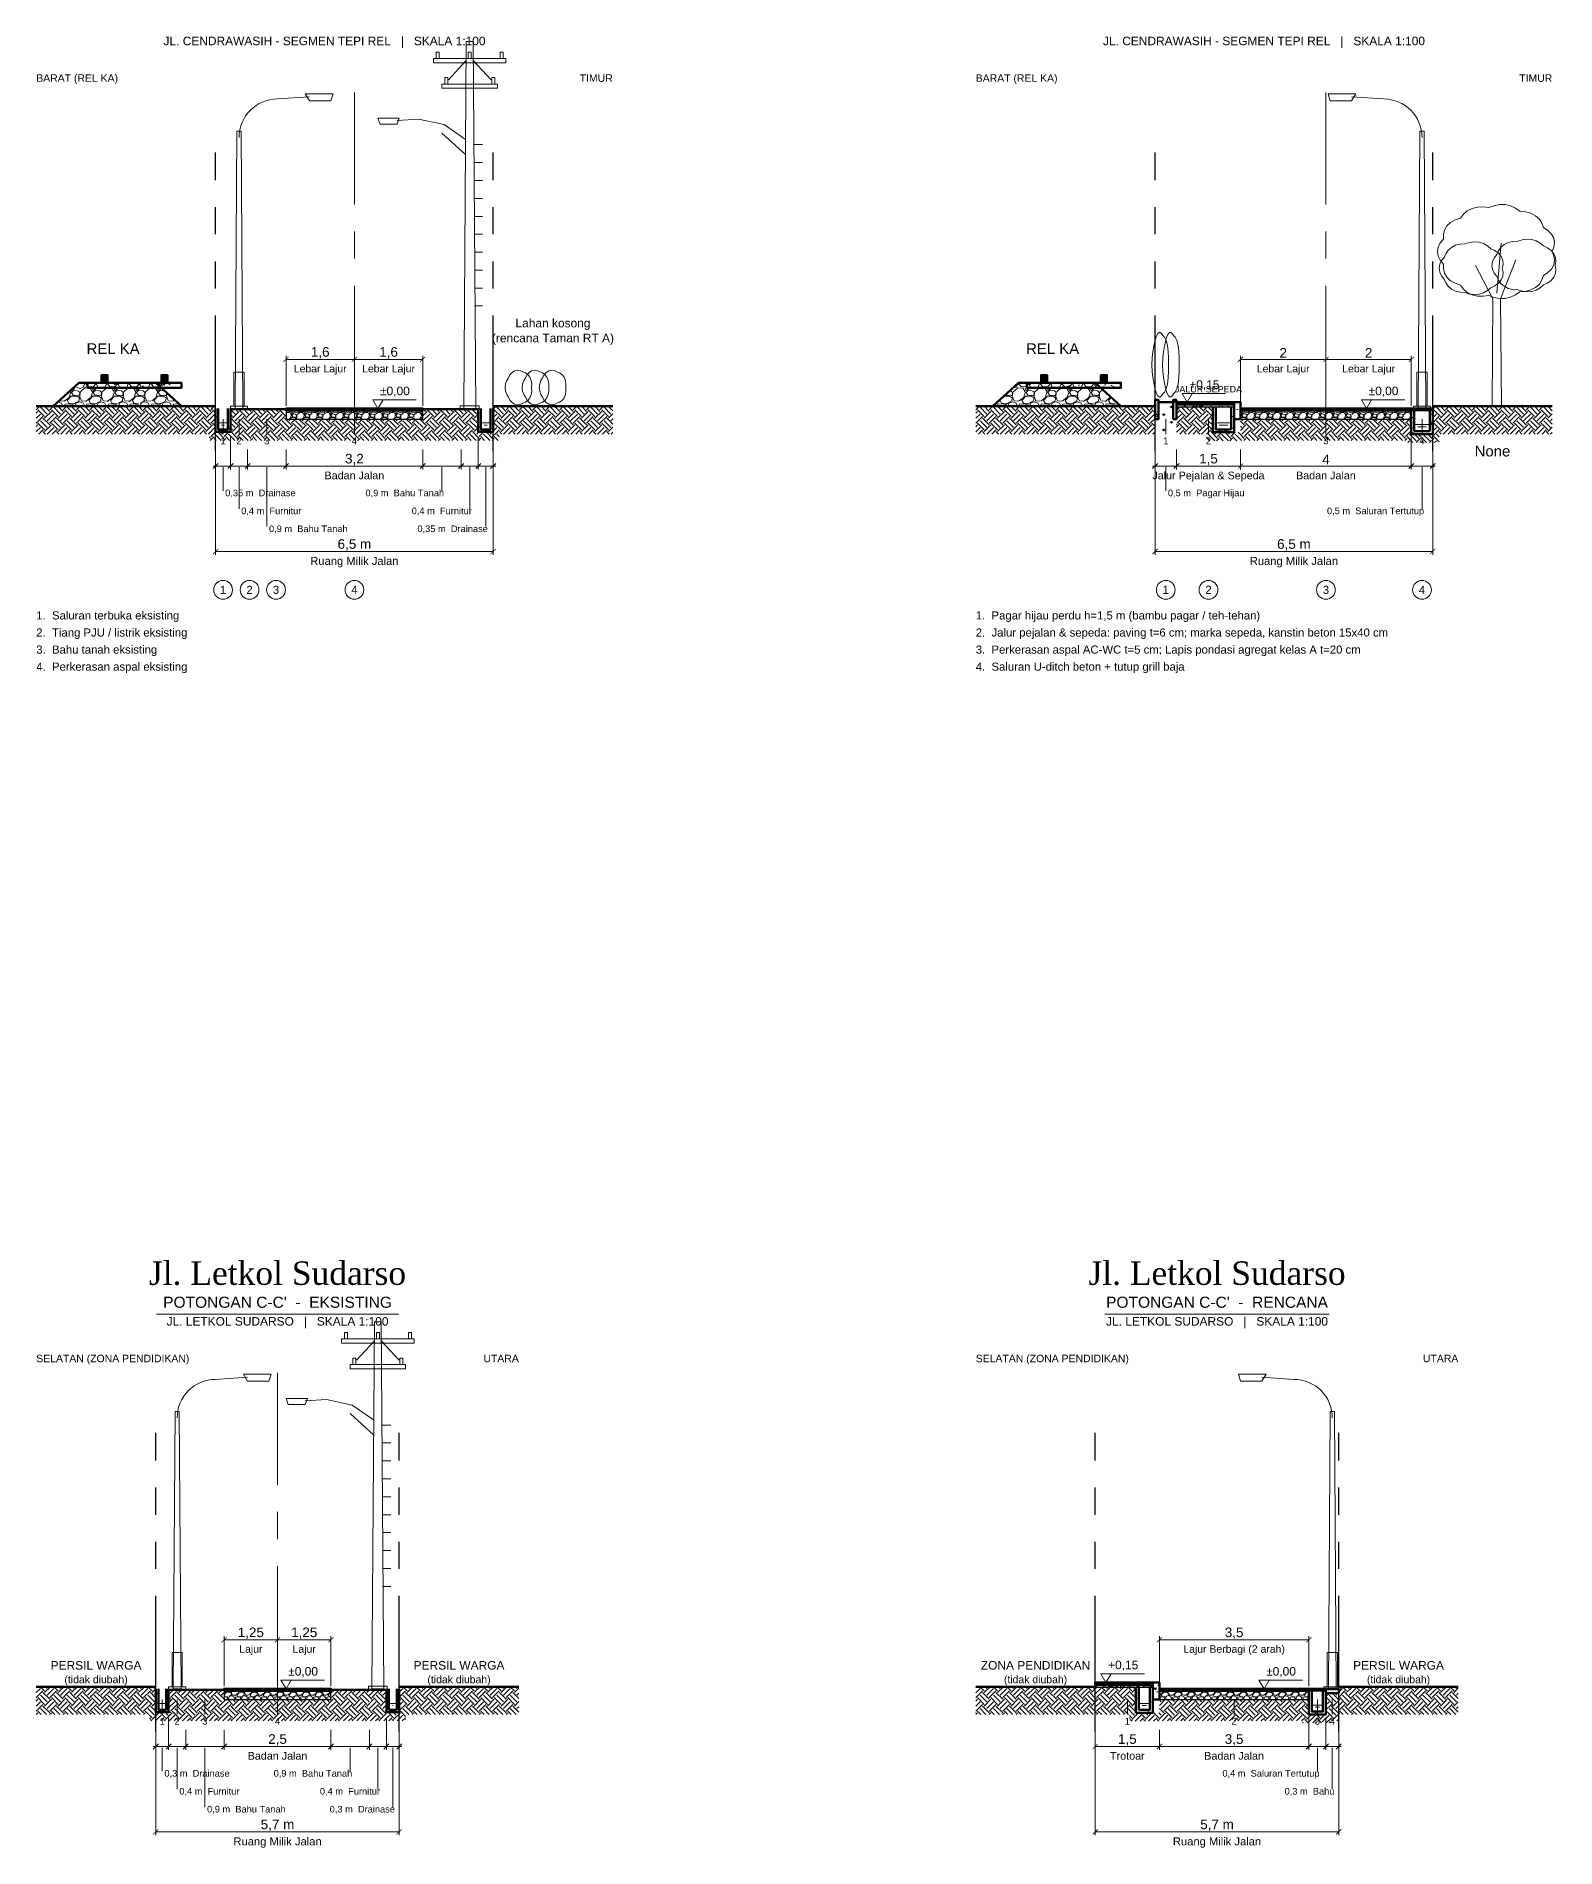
# Model space of a CAD drawing. Header units: metres. Extents: x 0 to 124, y -129 to 10.
# Drawn here: x 0 to 35.58, y -93.72 to -51.28 of the extents above; entities that cross this region are included whole.
import ezdxf
from ezdxf.enums import TextEntityAlignment as Align

# ---------------------------------------------------------------- set-up
doc = ezdxf.new("R2010")
doc.units = ezdxf.units.M
doc.linetypes.add('CENTER', pattern=[5.08, 3.175, -0.635, 0.635, -0.635])
doc.linetypes.add('PHANTOM', pattern=[6.35, 3.175, -0.635, 0.635, -0.635, 0.635, -0.635])
for name, color, linetype, lineweight in [('D32_PNP_AIR', 5, 'Continuous', 13), ('D32_PNP_ARSIR', 8, 'Continuous', 9), ('D32_PNP_ARSIR_TANAH', 33, 'Continuous', 9), ('D32_PNP_AS', 1, 'CENTER', 13), ('D32_PNP_BATAS_RMJ', 1, 'PHANTOM', 25), ('D32_PNP_DIMENSI', 7, 'Continuous', 13), ('D32_PNP_KONSTRUKSI', 7, 'Continuous', 25), ('D32_PNP_POTONGAN', 7, 'Continuous', 50), ('D32_PNP_TAMPAK', 8, 'Continuous', 18), ('D32_PNP_TEKS', 7, 'Continuous', 18), ('D32_PNP_VEGETASI', 94, 'Continuous', 18)]:
    doc.layers.add(name, color=color, linetype=linetype, lineweight=lineweight)
doc.styles.add('D32_ARIAL', font='arial.ttf')
doc.styles.add('D32_TIMES', font='times.ttf')
doc.dimstyles.new('D32_1-100', dxfattribs={"dimtxt": 0.225, "dimasz": 0.12, "dimexe": 0.08, "dimexo": 0.06, "dimgap": 0.04, "dimtad": 1, "dimtxsty": 'D32_ARIAL', "dimblk": 'ARCHTICK', "dimblk1": 'ARCHTICK', "dimblk2": 'ARCHTICK', "dimcen": 2.5, "dimclrd": 7, "dimclre": 7, "dimclrt": 7, "dimazin": 3, "dimtfac": 1, "dimtmove": 2, "dimatfit": 3, "dimlwd": 13, "dimlwe": 13})

# ---------------------------------------------------------------- blocks, each defined once
blk = doc.blocks.new('_ARCHTICK')
at = {"color": 0, "linetype": 'BYBLOCK', "const_width": 0.15}
blk.add_lwpolyline([(-0.5, -0.5), (0.5, 0.5)], dxfattribs=at)

msp = doc.modelspace()

# ---------------------------------------------------------------- hatches: boundary and pattern name
at = {"layer": 'D32_PNP_ARSIR'}
h = msp.add_hatch(dxfattribs=at)
h.set_pattern_fill('GRAVEL', scale=0.02)
h.paths.add_polyline_path([(0.4, -59.95), (3.4, -59.95), (2.8, -59.4), (1, -59.4)])
h = msp.add_hatch(dxfattribs=at)
h.set_pattern_fill('AR-CONC', scale=0.003)
h.paths.add_polyline_path([(1.2, -59.52), (3.4, -59.52), (3.4, -59.4), (1.2, -59.4)])
h = msp.add_hatch(color=8, dxfattribs=at)
h.dxf.hatch_style = 1
h.paths.add_polyline_path([(1.53, -59.4), (1.67, -59.4), (1.67, -59.22), (1.53, -59.22)])
h = msp.add_hatch(color=8, dxfattribs=at)
h.dxf.hatch_style = 1
h.paths.add_polyline_path([(2.93, -59.4), (3.07, -59.4), (3.07, -59.22), (2.93, -59.22)])
h = msp.add_hatch(dxfattribs=at)
h.set_pattern_fill('GRAVEL', scale=0.02)
h.paths.add_polyline_path([(22.4, -59.95), (25.4, -59.95), (24.8, -59.4), (23, -59.4)])
h = msp.add_hatch(dxfattribs=at)
h.set_pattern_fill('AR-CONC', scale=0.003)
h.paths.add_polyline_path([(23.2, -59.52), (25.4, -59.52), (25.4, -59.4), (23.2, -59.4)])
h = msp.add_hatch(color=8, dxfattribs=at)
h.dxf.hatch_style = 1
h.paths.add_polyline_path([(23.53, -59.4), (23.67, -59.4), (23.67, -59.22), (23.53, -59.22)])
h = msp.add_hatch(color=8, dxfattribs=at)
h.dxf.hatch_style = 1
h.paths.add_polyline_path([(24.93, -59.4), (25.07, -59.4), (25.07, -59.22), (24.93, -59.22)])
h = msp.add_hatch(dxfattribs=at)
h.set_pattern_fill('AR-CONC', scale=0.003)
h.paths.add_polyline_path([(26.2, -60.25), (26.28, -60.25), (26.28, -59.8), (26.2, -59.8)])
h = msp.add_hatch(dxfattribs=at)
h.set_pattern_fill('AR-CONC', scale=0.003)
h.paths.add_polyline_path([(26.62, -60.25), (26.7, -60.25), (26.7, -59.8), (26.62, -59.8)])
h = msp.add_hatch(dxfattribs=at)
h.set_pattern_fill('AR-CONC', scale=0.003)
h.paths.add_polyline_path([(4.2, -60.55), (4.26, -60.55), (4.26, -60), (4.2, -60)])
h = msp.add_hatch(dxfattribs=at)
h.set_pattern_fill('AR-CONC', scale=0.003)
h.paths.add_polyline_path([(4.49, -60.55), (4.55, -60.55), (4.55, -60), (4.49, -60)])
h = msp.add_hatch(dxfattribs=at)
h.set_pattern_fill('AR-SAND', scale=0.002)
h.paths.add_polyline_path([(5.85, -60.05), (9.05, -60.05), (9.05, -60), (5.85, -60)])
h = msp.add_hatch(dxfattribs=at)
h.set_pattern_fill('GRAVEL', scale=0.012)
h.paths.add_polyline_path([(5.85, -60.25), (9.05, -60.25), (9.05, -60.05), (5.85, -60.05)])
h = msp.add_hatch(dxfattribs=at)
h.set_pattern_fill('AR-CONC', scale=0.003)
h.paths.add_polyline_path([(10.35, -60.55), (10.41, -60.55), (10.41, -60), (10.35, -60)])
h = msp.add_hatch(dxfattribs=at)
h.set_pattern_fill('AR-CONC', scale=0.003)
h.paths.add_polyline_path([(10.64, -60.55), (10.7, -60.55), (10.7, -60), (10.64, -60)])
h = msp.add_hatch(dxfattribs=at)
h.set_pattern_fill('AR-B816', scale=0.006)
h.paths.add_polyline_path([(26.7, -59.91), (28.05, -59.91), (28.05, -59.85), (26.7, -59.85)])
h = msp.add_hatch(dxfattribs=at)
h.set_pattern_fill('AR-SAND', scale=0.002)
h.paths.add_polyline_path([(26.7, -59.96), (28.05, -59.96), (28.05, -59.91), (26.7, -59.91)])
h = msp.add_hatch(dxfattribs=at)
h.set_pattern_fill('AR-CONC', scale=0.003)
h.paths.add_polyline_path([(27.55, -60.56), (27.62, -60.56), (27.62, -59.96), (27.55, -59.96)])
h = msp.add_hatch(dxfattribs=at)
h.set_pattern_fill('AR-CONC', scale=0.003)
h.paths.add_polyline_path([(27.98, -60.56), (28.05, -60.56), (28.05, -59.96), (27.98, -59.96)])
h = msp.add_hatch(dxfattribs=at)
h.set_pattern_fill('AR-CONC', scale=0.003)
h.paths.add_polyline_path([(28.05, -60.25), (28.2, -60.25), (28.2, -59.85), (28.05, -59.85)])
h = msp.add_hatch(dxfattribs=at)
h.set_pattern_fill('AR-SAND', scale=0.002)
h.paths.add_polyline_path([(28.2, -60.05), (32.2, -60.05), (32.2, -60), (28.2, -60)])
h = msp.add_hatch(dxfattribs=at)
h.set_pattern_fill('GRAVEL', scale=0.012)
h.paths.add_polyline_path([(28.2, -60.25), (32.2, -60.25), (32.2, -60.05), (28.2, -60.05)])
h = msp.add_hatch(dxfattribs=at)
h.set_pattern_fill('AR-CONC', scale=0.003)
h.paths.add_polyline_path([(32.2, -60.6), (32.27, -60.6), (32.27, -60), (32.2, -60)])
h = msp.add_hatch(dxfattribs=at)
h.set_pattern_fill('STEEL', scale=0.01)
h.paths.add_polyline_path([(32.2, -60.04), (32.7, -60.04), (32.7, -60), (32.2, -60)])
h = msp.add_hatch(dxfattribs=at)
h.set_pattern_fill('AR-CONC', scale=0.003)
h.paths.add_polyline_path([(32.63, -60.6), (32.7, -60.6), (32.7, -60), (32.63, -60)])
h = msp.add_hatch(dxfattribs=at)
h.set_pattern_fill('AR-CONC', scale=0.003)
h.paths.add_polyline_path([(4.26, -60.55), (4.49, -60.55), (4.49, -60.49), (4.26, -60.49)])
h = msp.add_hatch(dxfattribs=at)
h.set_pattern_fill('AR-CONC', scale=0.003)
h.paths.add_polyline_path([(10.41, -60.55), (10.64, -60.55), (10.64, -60.49), (10.41, -60.49)])
h = msp.add_hatch(dxfattribs=at)
h.set_pattern_fill('AR-CONC', scale=0.003)
h.paths.add_polyline_path([(27.62, -60.56), (27.98, -60.56), (27.98, -60.49), (27.62, -60.49)])
h = msp.add_hatch(dxfattribs=at)
h.set_pattern_fill('AR-CONC', scale=0.003)
h.paths.add_polyline_path([(32.27, -60.6), (32.63, -60.6), (32.63, -60.53), (32.27, -60.53)])
h = msp.add_hatch(dxfattribs=at)
h.set_pattern_fill('AR-HBONE', scale=0.006)
h.paths.add_polyline_path([(24.8, -89.91), (26.15, -89.91), (26.15, -89.85), (24.8, -89.85)])
h = msp.add_hatch(dxfattribs=at)
h.set_pattern_fill('AR-SAND', scale=0.002)
h.paths.add_polyline_path([(24.8, -89.96), (26.15, -89.96), (26.15, -89.91), (24.8, -89.91)])
h = msp.add_hatch(dxfattribs=at)
h.set_pattern_fill('AR-CONC', scale=0.003)
h.paths.add_polyline_path([(25.75, -90.56), (25.82, -90.56), (25.82, -89.96), (25.75, -89.96)])
h = msp.add_hatch(dxfattribs=at)
h.set_pattern_fill('AR-CONC', scale=0.003)
h.paths.add_polyline_path([(26.08, -90.56), (26.15, -90.56), (26.15, -89.96), (26.08, -89.96)])
h = msp.add_hatch(dxfattribs=at)
h.set_pattern_fill('AR-CONC', scale=0.003)
h.paths.add_polyline_path([(26.15, -90.25), (26.3, -90.25), (26.3, -89.85), (26.15, -89.85)])
h = msp.add_hatch(dxfattribs=at)
h.set_pattern_fill('AR-CONC', scale=0.003)
h.paths.add_polyline_path([(2.8, -90.55), (2.86, -90.55), (2.86, -90), (2.8, -90)])
h = msp.add_hatch(dxfattribs=at)
h.set_pattern_fill('AR-CONC', scale=0.003)
h.paths.add_polyline_path([(3.04, -90.55), (3.1, -90.55), (3.1, -90), (3.04, -90)])
h = msp.add_hatch(dxfattribs=at)
h.set_pattern_fill('AR-SAND', scale=0.002)
h.paths.add_polyline_path([(4.4, -90.05), (6.9, -90.05), (6.9, -90), (4.4, -90)])
h = msp.add_hatch(dxfattribs=at)
h.set_pattern_fill('GRAVEL', scale=0.012)
h.paths.add_polyline_path([(4.4, -90.25), (6.9, -90.25), (6.9, -90.05), (4.4, -90.05)])
h = msp.add_hatch(dxfattribs=at)
h.set_pattern_fill('AR-CONC', scale=0.003)
h.paths.add_polyline_path([(8.2, -90.55), (8.26, -90.55), (8.26, -90), (8.2, -90)])
h = msp.add_hatch(dxfattribs=at)
h.set_pattern_fill('AR-CONC', scale=0.003)
h.paths.add_polyline_path([(8.44, -90.55), (8.5, -90.55), (8.5, -90), (8.44, -90)])
h = msp.add_hatch(dxfattribs=at)
h.set_pattern_fill('AR-SAND', scale=0.002)
h.paths.add_polyline_path([(26.3, -90.05), (29.8, -90.05), (29.8, -90), (26.3, -90)])
h = msp.add_hatch(dxfattribs=at)
h.set_pattern_fill('GRAVEL', scale=0.012)
h.paths.add_polyline_path([(26.3, -90.25), (29.8, -90.25), (29.8, -90.05), (26.3, -90.05)])
h = msp.add_hatch(dxfattribs=at)
h.set_pattern_fill('AR-CONC', scale=0.003)
h.paths.add_polyline_path([(29.8, -90.6), (29.87, -90.6), (29.87, -90), (29.8, -90)])
h = msp.add_hatch(dxfattribs=at)
h.set_pattern_fill('STEEL', scale=0.01)
h.paths.add_polyline_path([(29.8, -90.04), (30.2, -90.04), (30.2, -90), (29.8, -90)])
h = msp.add_hatch(dxfattribs=at)
h.set_pattern_fill('AR-CONC', scale=0.003)
h.paths.add_polyline_path([(30.13, -90.6), (30.2, -90.6), (30.2, -90), (30.13, -90)])
h = msp.add_hatch(dxfattribs=at)
h.set_pattern_fill('AR-CONC', scale=0.003)
h.paths.add_polyline_path([(30.2, -90.1), (30.5, -90.1), (30.5, -90), (30.2, -90)])
h = msp.add_hatch(dxfattribs=at)
h.set_pattern_fill('AR-CONC', scale=0.003)
h.paths.add_polyline_path([(2.86, -90.55), (3.04, -90.55), (3.04, -90.49), (2.86, -90.49)])
h = msp.add_hatch(dxfattribs=at)
h.set_pattern_fill('AR-CONC', scale=0.003)
h.paths.add_polyline_path([(8.26, -90.55), (8.44, -90.55), (8.44, -90.49), (8.26, -90.49)])
h = msp.add_hatch(dxfattribs=at)
h.set_pattern_fill('AR-CONC', scale=0.003)
h.paths.add_polyline_path([(25.82, -90.56), (26.08, -90.56), (26.08, -90.49), (25.82, -90.49)])
h = msp.add_hatch(dxfattribs=at)
h.set_pattern_fill('AR-CONC', scale=0.003)
h.paths.add_polyline_path([(29.87, -90.6), (30.13, -90.6), (30.13, -90.53), (29.87, -90.53)])
at = {"layer": 'D32_PNP_ARSIR_TANAH'}
h = msp.add_hatch(dxfattribs=at)
h.set_pattern_fill('EARTH', scale=0.035, angle=45)
h.paths.add_polyline_path([(0, -60.6), (4.2, -60.6), (4.2, -59.95), (0, -59.95)])
h = msp.add_hatch(dxfattribs=at)
h.set_pattern_fill('EARTH', scale=0.035, angle=45)
h.paths.add_polyline_path([(4.55, -60.75), (4.95, -60.75), (4.95, -60.02), (4.55, -60.02)])
h = msp.add_hatch(dxfattribs=at)
h.set_pattern_fill('EARTH', scale=0.035, angle=45)
h.paths.add_polyline_path([(4.95, -60.75), (5.85, -60.75), (5.85, -60.02), (4.95, -60.02)])
h = msp.add_hatch(dxfattribs=at)
h.set_pattern_fill('EARTH', scale=0.035, angle=45)
h.paths.add_polyline_path([(5.85, -60.75), (9.05, -60.75), (9.05, -60.25), (5.85, -60.25)])
h = msp.add_hatch(dxfattribs=at)
h.set_pattern_fill('EARTH', scale=0.035, angle=45)
h.paths.add_polyline_path([(9.05, -60.75), (9.95, -60.75), (9.95, -60.02), (9.05, -60.02)])
h = msp.add_hatch(dxfattribs=at)
h.set_pattern_fill('EARTH', scale=0.035, angle=45)
h.paths.add_polyline_path([(9.95, -60.75), (10.35, -60.75), (10.35, -60.02), (9.95, -60.02)])
h = msp.add_hatch(dxfattribs=at)
h.set_pattern_fill('EARTH', scale=0.035, angle=45)
h.paths.add_polyline_path([(10.7, -60.6), (13.5, -60.6), (13.5, -59.95), (10.7, -59.95)])
h = msp.add_hatch(dxfattribs=at)
h.set_pattern_fill('EARTH', scale=0.035, angle=45)
h.paths.add_polyline_path([(22, -60.6), (26.2, -60.6), (26.2, -59.95), (22, -59.95)])
h = msp.add_hatch(dxfattribs=at)
h.set_pattern_fill('GRASS', scale=0.01)
h.paths.add_polyline_path([(26.28, -60.6), (26.62, -60.6), (26.62, -59.85), (26.28, -59.85)])
h = msp.add_hatch(dxfattribs=at)
h.set_pattern_fill('EARTH', scale=0.035, angle=45)
h.paths.add_polyline_path([(26.7, -60.6), (27.55, -60.6), (27.55, -59.96), (26.7, -59.96)])
h = msp.add_hatch(dxfattribs=at)
h.set_pattern_fill('EARTH', scale=0.035, angle=45)
h.paths.add_polyline_path([(28.2, -60.75), (32.2, -60.75), (32.2, -60.25), (28.2, -60.25)])
h = msp.add_hatch(dxfattribs=at)
h.set_pattern_fill('EARTH', scale=0.035, angle=45)
h.paths.add_polyline_path([(32.7, -60.6), (35.5, -60.6), (35.5, -59.95), (32.7, -59.95)])
h = msp.add_hatch(dxfattribs=at)
h.set_pattern_fill('EARTH', scale=0.035, angle=45)
h.paths.add_polyline_path([(4.05, -60.75), (4.7, -60.75), (4.7, -60.55), (4.05, -60.55)])
h = msp.add_hatch(dxfattribs=at)
h.set_pattern_fill('EARTH', scale=0.035, angle=45)
h.paths.add_polyline_path([(10.2, -60.75), (10.85, -60.75), (10.85, -60.55), (10.2, -60.55)])
h = msp.add_hatch(dxfattribs=at)
h.set_pattern_fill('EARTH', scale=0.035, angle=45)
h.paths.add_polyline_path([(27.4, -60.76), (28.2, -60.76), (28.2, -60.56), (27.4, -60.56)])
h = msp.add_hatch(dxfattribs=at)
h.set_pattern_fill('EARTH', scale=0.035, angle=45)
h.paths.add_polyline_path([(32.05, -60.8), (32.85, -60.8), (32.85, -60.6), (32.05, -60.6)])
h = msp.add_hatch(dxfattribs=at)
h.set_pattern_fill('EARTH', scale=0.035, angle=45)
h.paths.add_polyline_path([(0, -90.6), (2.8, -90.6), (2.8, -89.95), (0, -89.95)])
h = msp.add_hatch(dxfattribs=at)
h.set_pattern_fill('EARTH', scale=0.035, angle=45)
h.paths.add_polyline_path([(8.5, -90.6), (11.3, -90.6), (11.3, -89.95), (8.5, -89.95)])
h = msp.add_hatch(dxfattribs=at)
h.set_pattern_fill('EARTH', scale=0.035, angle=45)
h.paths.add_polyline_path([(22, -90.6), (24.8, -90.6), (24.8, -89.95), (22, -89.95)])
h = msp.add_hatch(dxfattribs=at)
h.set_pattern_fill('EARTH', scale=0.035, angle=45)
h.paths.add_polyline_path([(24.8, -90.6), (25.75, -90.6), (25.75, -89.96), (24.8, -89.96)])
h = msp.add_hatch(dxfattribs=at)
h.set_pattern_fill('EARTH', scale=0.035, angle=45)
h.paths.add_polyline_path([(30.5, -90.6), (33.3, -90.6), (33.3, -89.95), (30.5, -89.95)])
h = msp.add_hatch(dxfattribs=at)
h.set_pattern_fill('EARTH', scale=0.035, angle=45)
h.paths.add_polyline_path([(3.1, -90.75), (3.5, -90.75), (3.5, -90.02), (3.1, -90.02)])
h = msp.add_hatch(dxfattribs=at)
h.set_pattern_fill('EARTH', scale=0.035, angle=45)
h.paths.add_polyline_path([(3.5, -90.75), (4.4, -90.75), (4.4, -90.02), (3.5, -90.02)])
h = msp.add_hatch(dxfattribs=at)
h.set_pattern_fill('EARTH', scale=0.035, angle=45)
h.paths.add_polyline_path([(4.4, -90.75), (6.9, -90.75), (6.9, -90.25), (4.4, -90.25)])
h = msp.add_hatch(dxfattribs=at)
h.set_pattern_fill('EARTH', scale=0.035, angle=45)
h.paths.add_polyline_path([(6.9, -90.75), (7.8, -90.75), (7.8, -90.02), (6.9, -90.02)])
h = msp.add_hatch(dxfattribs=at)
h.set_pattern_fill('EARTH', scale=0.035, angle=45)
h.paths.add_polyline_path([(7.8, -90.75), (8.2, -90.75), (8.2, -90.02), (7.8, -90.02)])
h = msp.add_hatch(dxfattribs=at)
h.set_pattern_fill('EARTH', scale=0.035, angle=45)
h.paths.add_polyline_path([(26.3, -90.75), (29.8, -90.75), (29.8, -90.25), (26.3, -90.25)])
h = msp.add_hatch(dxfattribs=at)
h.set_pattern_fill('EARTH', scale=0.035, angle=45)
h.paths.add_polyline_path([(30.2, -90.75), (30.5, -90.75), (30.5, -90.1), (30.2, -90.1)])
h = msp.add_hatch(dxfattribs=at)
h.set_pattern_fill('EARTH', scale=0.035, angle=45)
h.paths.add_polyline_path([(2.65, -90.75), (3.25, -90.75), (3.25, -90.55), (2.65, -90.55)])
h = msp.add_hatch(dxfattribs=at)
h.set_pattern_fill('EARTH', scale=0.035, angle=45)
h.paths.add_polyline_path([(8.05, -90.75), (8.65, -90.75), (8.65, -90.55), (8.05, -90.55)])
h = msp.add_hatch(dxfattribs=at)
h.set_pattern_fill('EARTH', scale=0.035, angle=45)
h.paths.add_polyline_path([(25.6, -90.76), (26.3, -90.76), (26.3, -90.56), (25.6, -90.56)])
h = msp.add_hatch(dxfattribs=at)
h.set_pattern_fill('EARTH', scale=0.035, angle=45)
h.paths.add_polyline_path([(29.65, -90.8), (30.35, -90.8), (30.35, -90.6), (29.65, -90.6)])

# ---------------------------------------------------------------- linework, layer by layer
at = {"layer": 'D32_PNP_AIR'}
for points in [[(4.28, -60.34), (4.47, -60.34)], [(4.34, -60.39), (4.41, -60.39)], [(10.43, -60.34), (10.62, -60.34)], [(10.49, -60.39), (10.56, -60.39)], [(27.64, -60.34), (27.96, -60.34)], [(27.7, -60.39), (27.9, -60.39)], [(32.29, -60.38), (32.61, -60.38)], [(32.35, -60.43), (32.55, -60.43)], [(2.88, -90.34), (3.02, -90.34)], [(2.94, -90.39), (2.96, -90.39)], [(8.28, -90.34), (8.42, -90.34)], [(8.34, -90.39), (8.36, -90.39)], [(25.84, -90.34), (26.06, -90.34)], [(25.9, -90.39), (26, -90.39)], [(29.89, -90.38), (30.11, -90.38)], [(29.95, -90.43), (30.05, -90.43)]]:
    msp.add_lwpolyline(points, dxfattribs=at)
at = {"layer": 'D32_PNP_AS'}
for points in [[(7.45, -60.3), (7.45, -52.6)], [(30.2, -60.3), (30.2, -52.6)], [(5.65, -90.3), (5.65, -82.6)]]:
    msp.add_lwpolyline(points, dxfattribs=at)
at = {"layer": 'D32_PNP_BATAS_RMJ'}
for points in [[(4.2, -61), (4.2, -54)], [(10.7, -61), (10.7, -54)], [(26.2, -61), (26.2, -54)], [(32.7, -61), (32.7, -54)], [(4.2, -61), (4.2, -55)], [(10.7, -61), (10.7, -55)], [(26.2, -61), (26.2, -55)], [(32.7, -61), (32.7, -55)], [(2.8, -91), (2.8, -84)], [(8.5, -91), (8.5, -84)], [(24.8, -91), (24.8, -84)], [(30.5, -91), (30.5, -84)], [(2.8, -91), (2.8, -85)], [(8.5, -91), (8.5, -85)], [(24.8, -91), (24.8, -85)], [(30.5, -91), (30.5, -85)]]:
    msp.add_lwpolyline(points, dxfattribs=at)
at = {"layer": 'D32_PNP_DIMENSI'}
for points in [[(7.88, -59.8), (8.12, -59.8), (8, -60), (7.88, -59.8)], [(26.83, -59.65), (27.07, -59.65), (26.95, -59.85), (26.83, -59.65)], [(31.03, -59.8), (31.27, -59.8), (31.15, -60), (31.03, -59.8)], [(5.73, -89.8), (5.97, -89.8), (5.85, -90), (5.73, -89.8)], [(24.93, -89.65), (25.17, -89.65), (25.05, -89.85), (24.93, -89.65)], [(28.63, -89.8), (28.87, -89.8), (28.75, -90), (28.63, -89.8)]]:
    msp.add_lwpolyline(points, close=True, dxfattribs=at)
for points in [[(7.88, -59.8), (8.9, -59.8)], [(26.83, -59.65), (27.85, -59.65)], [(31.03, -59.8), (32.05, -59.8)], [(4.375, -60.25), (4.375, -60.6)], [(4.75, -60.25), (4.75, -60.6)], [(5.4, -60.25), (5.4, -60.6)], [(7.45, -60.25), (7.45, -60.6)], [(26.45, -60.25), (26.45, -60.6)], [(27.45, -60.25), (27.45, -60.6)], [(30.2, -60.25), (30.2, -60.6)], [(32.45, -60.25), (32.45, -60.6)], [(4.2, -60.68), (4.2, -61.43)], [(4.55, -60.68), (4.55, -61.43)], [(10.35, -60.68), (10.35, -61.43)], [(10.7, -60.68), (10.7, -61.43)], [(32.2, -60.68), (32.2, -61.43)], [(32.7, -60.68), (32.7, -61.43)], [(4.55, -60.96), (4.55, -61.43)], [(4.95, -60.96), (4.95, -61.43)], [(4.95, -60.96), (4.95, -61.43)], [(5.85, -60.96), (5.85, -61.43)], [(9.05, -60.96), (9.05, -61.43)], [(9.95, -60.96), (9.95, -61.43)], [(9.95, -60.96), (9.95, -61.43)], [(10.35, -60.96), (10.35, -61.43)], [(26.2, -60.96), (26.2, -61.43)], [(26.7, -60.96), (26.7, -61.43)], [(4.14, -61.41), (4.26, -61.29)], [(4.14, -61.35), (4.61, -61.35)], [(4.375, -61.38), (4.375, -61.93)], [(4.49, -61.41), (4.61, -61.29)], [(4.49, -61.41), (4.61, -61.29)], [(4.49, -61.35), (5.01, -61.35)], [(4.75, -61.38), (4.75, -62.35)], [(4.89, -61.41), (5.01, -61.29)], [(4.89, -61.41), (5.01, -61.29)], [(4.89, -61.35), (5.91, -61.35)], [(5.4, -61.38), (5.4, -62.77)], [(5.79, -61.41), (5.91, -61.29)], [(8.99, -61.41), (9.11, -61.29)], [(8.99, -61.35), (10.01, -61.35)], [(9.5, -61.38), (9.5, -61.93)], [(9.89, -61.41), (10.01, -61.29)], [(9.89, -61.41), (10.01, -61.29)], [(9.89, -61.35), (10.41, -61.35)], [(10.15, -61.38), (10.15, -62.35)], [(10.29, -61.41), (10.41, -61.29)], [(10.29, -61.41), (10.41, -61.29)], [(10.29, -61.35), (10.76, -61.35)], [(10.525, -61.38), (10.525, -62.77)], [(10.64, -61.41), (10.76, -61.29)], [(26.14, -61.41), (26.26, -61.29)], [(26.14, -61.35), (26.76, -61.35)], [(26.45, -61.38), (26.45, -61.93)], [(26.64, -61.41), (26.76, -61.29)], [(32.14, -61.41), (32.26, -61.29)], [(32.14, -61.35), (32.76, -61.35)], [(32.45, -61.38), (32.45, -62.35)], [(32.64, -61.41), (32.76, -61.29)], [(5.73, -89.8), (6.75, -89.8)], [(24.93, -89.65), (25.95, -89.65)], [(28.63, -89.8), (29.65, -89.8)], [(2.95, -90.25), (2.95, -90.6)], [(3.3, -90.25), (3.3, -90.6)], [(3.95, -90.25), (3.95, -90.6)], [(5.65, -90.25), (5.65, -90.6)], [(25.55, -90.25), (25.55, -90.6)], [(28.05, -90.25), (28.05, -90.6)], [(30, -90.25), (30, -90.6)], [(30.35, -90.25), (30.35, -90.6)], [(2.8, -90.68), (2.8, -91.43)], [(3.1, -90.68), (3.1, -91.43)], [(8.2, -90.68), (8.2, -91.43)], [(8.5, -90.68), (8.5, -91.43)], [(29.8, -90.68), (29.8, -91.43)], [(30.2, -90.68), (30.2, -91.43)], [(3.1, -90.96), (3.1, -91.43)], [(3.5, -90.96), (3.5, -91.43)], [(3.5, -90.96), (3.5, -91.43)], [(4.4, -90.96), (4.4, -91.43)], [(6.9, -90.96), (6.9, -91.43)], [(7.8, -90.96), (7.8, -91.43)], [(7.8, -90.96), (7.8, -91.43)], [(8.2, -90.96), (8.2, -91.43)], [(30.2, -90.96), (30.2, -91.43)], [(30.5, -90.96), (30.5, -91.43)], [(2.74, -91.41), (2.86, -91.29)], [(2.74, -91.35), (3.16, -91.35)], [(2.95, -91.38), (2.95, -91.93)], [(3.04, -91.41), (3.16, -91.29)], [(3.04, -91.41), (3.16, -91.29)], [(3.04, -91.35), (3.56, -91.35)], [(3.3, -91.38), (3.3, -92.35)], [(3.44, -91.41), (3.56, -91.29)], [(3.44, -91.41), (3.56, -91.29)], [(3.44, -91.35), (4.46, -91.35)], [(3.95, -91.38), (3.95, -92.77)], [(4.34, -91.41), (4.46, -91.29)], [(6.84, -91.41), (6.96, -91.29)], [(6.84, -91.35), (7.86, -91.35)], [(7.35, -91.38), (7.35, -91.93)], [(7.74, -91.41), (7.86, -91.29)], [(7.74, -91.41), (7.86, -91.29)], [(7.74, -91.35), (8.26, -91.35)], [(8, -91.38), (8, -92.35)], [(8.14, -91.41), (8.26, -91.29)], [(8.14, -91.41), (8.26, -91.29)], [(8.14, -91.35), (8.56, -91.35)], [(8.35, -91.38), (8.35, -92.77)], [(8.44, -91.41), (8.56, -91.29)], [(29.74, -91.41), (29.86, -91.29)], [(29.74, -91.35), (30.26, -91.35)], [(30, -91.38), (30, -91.93)], [(30.14, -91.41), (30.26, -91.29)], [(30.14, -91.41), (30.26, -91.29)], [(30.14, -91.35), (30.56, -91.35)], [(30.35, -91.38), (30.35, -92.35)], [(30.44, -91.41), (30.56, -91.29)]]:
    msp.add_lwpolyline(points, dxfattribs=at)
for centre in [(4.375, -64.25), (4.995, -64.25), (5.615, -64.25), (7.45, -64.25), (26.45, -64.25), (27.45, -64.25), (30.2, -64.25), (32.45, -64.25)]:
    msp.add_circle(centre, 0.22, dxfattribs=at)
at = {"layer": 'D32_PNP_KONSTRUKSI'}
for points in [[(5.85, -60.25), (9.05, -60.25), (9.05, -60.05), (5.85, -60.05)], [(26.7, -59.96), (28.05, -59.96), (28.05, -59.91), (26.7, -59.91)], [(28.2, -60.25), (32.2, -60.25), (32.2, -60.05), (28.2, -60.05)], [(24.8, -89.96), (26.15, -89.96), (26.15, -89.91), (24.8, -89.91)], [(4.4, -90.25), (6.9, -90.25), (6.9, -90.05), (4.4, -90.05)], [(26.3, -90.25), (29.8, -90.25), (29.8, -90.05), (26.3, -90.05)]]:
    msp.add_lwpolyline(points, close=True, dxfattribs=at)
at = {"layer": 'D32_PNP_POTONGAN'}
for points in [[(0.4, -59.95), (3.4, -59.95), (2.8, -59.4), (1, -59.4)], [(1.2, -59.52), (3.4, -59.52), (3.4, -59.4), (1.2, -59.4)], [(1.53, -59.4), (1.67, -59.4), (1.67, -59.22), (1.53, -59.22)], [(2.93, -59.4), (3.07, -59.4), (3.07, -59.22), (2.93, -59.22)], [(22.4, -59.95), (25.4, -59.95), (24.8, -59.4), (23, -59.4)], [(23.2, -59.52), (25.4, -59.52), (25.4, -59.4), (23.2, -59.4)], [(23.53, -59.4), (23.67, -59.4), (23.67, -59.22), (23.53, -59.22)], [(24.93, -59.4), (25.07, -59.4), (25.07, -59.22), (24.93, -59.22)], [(26.2, -60.25), (26.28, -60.25), (26.28, -59.8), (26.2, -59.8)], [(26.62, -60.25), (26.7, -60.25), (26.7, -59.8), (26.62, -59.8)], [(5.85, -60.05), (9.05, -60.05), (9.05, -60), (5.85, -60)], [(26.7, -59.91), (28.05, -59.91), (28.05, -59.85), (26.7, -59.85)], [(28.05, -60.25), (28.2, -60.25), (28.2, -59.85), (28.05, -59.85)], [(28.2, -60.05), (32.2, -60.05), (32.2, -60), (28.2, -60)], [(32.2, -60.04), (32.7, -60.04), (32.7, -60), (32.2, -60)], [(24.8, -89.91), (26.15, -89.91), (26.15, -89.85), (24.8, -89.85)], [(26.15, -90.25), (26.3, -90.25), (26.3, -89.85), (26.15, -89.85)], [(4.4, -90.05), (6.9, -90.05), (6.9, -90), (4.4, -90)], [(26.3, -90.05), (29.8, -90.05), (29.8, -90), (26.3, -90)], [(29.8, -90.04), (30.2, -90.04), (30.2, -90), (29.8, -90)], [(30.2, -90.1), (30.5, -90.1), (30.5, -90), (30.2, -90)]]:
    msp.add_lwpolyline(points, close=True, dxfattribs=at)
for points in [[(0, -59.95), (0.4, -59.95)], [(3.4, -59.95), (4.2, -59.95)], [(4.2, -60), (4.2, -60.55), (4.55, -60.55), (4.55, -60)], [(4.26, -60), (4.26, -60.49), (4.49, -60.49), (4.49, -60)], [(4.55, -60.02), (4.95, -60.02)], [(4.95, -60.02), (5.85, -60.02)], [(9.05, -60.02), (9.95, -60.02)], [(9.95, -60.02), (10.35, -60.02)], [(10.35, -60), (10.35, -60.55), (10.7, -60.55), (10.7, -60)], [(10.41, -60), (10.41, -60.49), (10.64, -60.49), (10.64, -60)], [(10.7, -59.95), (13.5, -59.95)], [(22, -59.95), (22.4, -59.95)], [(25.4, -59.95), (26.2, -59.95)], [(26.28, -59.85), (26.62, -59.85)], [(27.55, -59.96), (27.55, -60.56), (28.05, -60.56), (28.05, -59.96)], [(27.62, -59.96), (27.62, -60.49), (27.98, -60.49), (27.98, -59.96)], [(32.2, -60), (32.2, -60.6), (32.7, -60.6), (32.7, -60)], [(32.27, -60), (32.27, -60.53), (32.63, -60.53), (32.63, -60)], [(32.7, -59.95), (35.5, -59.95)], [(0, -89.95), (2.8, -89.95)], [(8.5, -89.95), (11.3, -89.95)], [(22, -89.95), (24.8, -89.95)], [(25.75, -89.96), (25.75, -90.56), (26.15, -90.56), (26.15, -89.96)], [(25.82, -89.96), (25.82, -90.49), (26.08, -90.49), (26.08, -89.96)], [(30.5, -89.95), (33.3, -89.95)], [(2.8, -90), (2.8, -90.55), (3.1, -90.55), (3.1, -90)], [(2.86, -90), (2.86, -90.49), (3.04, -90.49), (3.04, -90)], [(3.1, -90.02), (3.5, -90.02)], [(3.5, -90.02), (4.4, -90.02)], [(6.9, -90.02), (7.8, -90.02)], [(7.8, -90.02), (8.2, -90.02)], [(8.2, -90), (8.2, -90.55), (8.5, -90.55), (8.5, -90)], [(8.26, -90), (8.26, -90.49), (8.44, -90.49), (8.44, -90)], [(29.8, -90), (29.8, -90.6), (30.2, -90.6), (30.2, -90)], [(29.87, -90), (29.87, -90.53), (30.13, -90.53), (30.13, -90)]]:
    msp.add_lwpolyline(points, dxfattribs=at)
at = {"layer": 'D32_PNP_TAMPAK'}
for points in [[(9.365, -51.8), (9.435, -51.8), (9.435, -51.65), (9.365, -51.65)], [(10.01, -60), (10.07, -51.4), (10.23, -51.4), (10.29, -60)], [(10.115, -51.8), (10.185, -51.8), (10.185, -51.65), (10.115, -51.65)], [(10.865, -51.8), (10.935, -51.8), (10.935, -51.65), (10.865, -51.65)], [(9.3, -51.9), (11, -51.9), (11, -51.8), (9.3, -51.8)], [(6.3, -52.63), (6.95, -52.63), (6.9, -52.79), (6.4, -52.79)], [(9.5, -52.5), (10.8, -52.5), (10.8, -52.4), (9.5, -52.4)], [(9.565, -52.4), (9.635, -52.4), (9.635, -52.25), (9.565, -52.25)], [(10.665, -52.4), (10.735, -52.4), (10.735, -52.25), (10.665, -52.25)], [(30.9, -52.63), (30.25, -52.63), (30.3, -52.79), (30.8, -52.79)], [(8.5, -53.2), (8, -53.2), (8.05, -53.34), (8.45, -53.34)], [(4.66, -60), (4.7, -53.5), (4.8, -53.5), (4.84, -60)], [(32.36, -60), (32.4, -53.5), (32.5, -53.5), (32.54, -60)], [(4.63, -59.95), (4.87, -59.95), (4.87, -59.15), (4.63, -59.15)], [(32.33, -59.95), (32.57, -59.95), (32.57, -59.15), (32.33, -59.15)], [(4.55, -60.02), (4.95, -60.02), (4.95, -59.95), (4.55, -59.95)], [(9.93, -60.02), (10.37, -60.02), (10.37, -59.94), (9.93, -59.94)], [(32.25, -60.02), (32.65, -60.02), (32.65, -59.95), (32.25, -59.95)], [(7.86, -90), (7.92, -81.4), (8.08, -81.4), (8.14, -90)], [(7.15, -81.9), (8.85, -81.9), (8.85, -81.8), (7.15, -81.8)], [(7.215, -81.8), (7.285, -81.8), (7.285, -81.65), (7.215, -81.65)], [(7.965, -81.8), (8.035, -81.8), (8.035, -81.65), (7.965, -81.65)], [(8.715, -81.8), (8.785, -81.8), (8.785, -81.65), (8.715, -81.65)], [(7.415, -82.4), (7.485, -82.4), (7.485, -82.25), (7.415, -82.25)], [(8.515, -82.4), (8.585, -82.4), (8.585, -82.25), (8.515, -82.25)], [(4.85, -82.63), (5.5, -82.63), (5.45, -82.79), (4.95, -82.79)], [(7.35, -82.5), (8.65, -82.5), (8.65, -82.4), (7.35, -82.4)], [(28.8, -82.63), (28.15, -82.63), (28.2, -82.79), (28.7, -82.79)], [(3.21, -90), (3.25, -83.5), (3.35, -83.5), (3.39, -90)], [(6.35, -83.2), (5.85, -83.2), (5.9, -83.34), (6.3, -83.34)], [(30.26, -90), (30.3, -83.5), (30.4, -83.5), (30.44, -90)], [(3.18, -89.95), (3.42, -89.95), (3.42, -89.15), (3.18, -89.15)], [(30.23, -89.95), (30.47, -89.95), (30.47, -89.15), (30.23, -89.15)], [(3.1, -90.02), (3.5, -90.02), (3.5, -89.95), (3.1, -89.95)], [(7.78, -90.02), (8.22, -90.02), (8.22, -89.94), (7.78, -89.94)], [(30.15, -90.02), (30.55, -90.02), (30.55, -89.95), (30.15, -89.95)]]:
    msp.add_lwpolyline(points, close=True, dxfattribs=at)
for points in [[(10.07, -51.85), (9.65, -52.3)], [(10.23, -51.85), (10.65, -52.3)], [(5.65, -52.75), (6.4, -52.7)], [(31.55, -52.75), (30.8, -52.7)], [(10.05, -53.7), (9.55, -53.35), (8.95, -53.22), (8.45, -53.25)], [(10.05, -54.05), (9.5, -53.55)], [(10.26, -53.82), (10.45, -53.82)], [(10.26, -54.24), (10.45, -54.24)], [(10.26, -54.66), (10.45, -54.66)], [(10.26, -55.08), (10.45, -55.08)], [(10.26, -55.5), (10.45, -55.5)], [(10.26, -55.92), (10.45, -55.92)], [(10.26, -56.34), (10.45, -56.34)], [(10.26, -56.76), (10.45, -56.76)], [(10.26, -57.18), (10.45, -57.18)], [(10.26, -57.6), (10.45, -57.6)], [(7.92, -81.85), (7.5, -82.3)], [(8.08, -81.85), (8.5, -82.3)], [(4.2, -82.75), (4.95, -82.7)], [(29.45, -82.75), (28.7, -82.7)], [(7.9, -83.7), (7.4, -83.35), (6.8, -83.22), (6.3, -83.25)], [(7.9, -84.05), (7.35, -83.55)], [(8.11, -83.82), (8.3, -83.82)], [(8.11, -84.24), (8.3, -84.24)], [(8.11, -84.66), (8.3, -84.66)], [(8.11, -85.08), (8.3, -85.08)], [(8.11, -85.5), (8.3, -85.5)], [(8.11, -85.92), (8.3, -85.92)], [(8.11, -86.34), (8.3, -86.34)], [(8.11, -86.76), (8.3, -86.76)], [(8.11, -87.18), (8.3, -87.18)], [(8.11, -87.6), (8.3, -87.6)]]:
    msp.add_lwpolyline(points, dxfattribs=at)
for centre, start, end in [((5.65, -53.65), 90, 180), ((31.55, -53.65), 0, 90), ((4.2, -83.65), 90, 180), ((29.45, -83.65), 0, 90)]:
    msp.add_arc(centre, 0.9, start, end, dxfattribs=at)
at = {"layer": 'D32_PNP_TEKS'}
for points in [[(2.815, -81.22), (8.485, -81.22)], [(25.025, -81.22), (30.275, -81.22)]]:
    msp.add_lwpolyline(points, dxfattribs=at)
at = {"layer": 'D32_PNP_VEGETASI'}
for points in [[(35.5, -56.325), (35.539, -56.223), (35.554, -56.116), (35.535, -56.011), (35.48, -55.915), (35.396, -55.832), (35.294, -55.763), (35.258, -55.66), (35.198, -55.564), (35.111, -55.484), (35, -55.426), (34.873, -55.393), (34.74, -55.379), (34.64, -55.308), (34.525, -55.253), (34.398, -55.224), (34.266, -55.223), (34.136, -55.25), (34.015, -55.296), (33.883, -55.279), (33.749, -55.283), (33.622, -55.313), (33.511, -55.37), (33.42, -55.448), (33.349, -55.539), (33.226, -55.582), (33.116, -55.643), (33.03, -55.723), (32.974, -55.82), (32.951, -55.925), (32.953, -56.032), (32.879, -56.121), (32.827, -56.22), (32.809, -56.325), (32.827, -56.43), (32.879, -56.529), (32.953, -56.618), (32.951, -56.725), (32.974, -56.83), (33.03, -56.927), (33.116, -57.007), (33.226, -57.068), (33.349, -57.111), (33.42, -57.202), (33.511, -57.28), (33.622, -57.337), (33.749, -57.367), (33.883, -57.371), (34.015, -57.354), (34.136, -57.4), (34.266, -57.427), (34.398, -57.426), (34.525, -57.397), (34.64, -57.342), (34.74, -57.271), (34.873, -57.257), (35, -57.224), (35.111, -57.166), (35.198, -57.086), (35.258, -56.99), (35.294, -56.887), (35.396, -56.818), (35.48, -56.735), (35.535, -56.639), (35.554, -56.534), (35.539, -56.427), (35.5, -56.325)], [(34.33, -56.715), (34.347, -56.625), (34.34, -56.532), (34.304, -56.443), (34.242, -56.365), (34.157, -56.303), (34.061, -56.258), (33.985, -56.191), (33.892, -56.137), (33.785, -56.105), (33.672, -56.096), (33.56, -56.111), (33.456, -56.145), (33.345, -56.151), (33.236, -56.178), (33.138, -56.226), (33.059, -56.293), (33.004, -56.374), (32.971, -56.461), (32.908, -56.537), (32.865, -56.623), (32.85, -56.715), (32.865, -56.807), (32.908, -56.893), (32.971, -56.969), (33.004, -57.056), (33.059, -57.137), (33.138, -57.204), (33.236, -57.252), (33.345, -57.279), (33.456, -57.285), (33.56, -57.319), (33.672, -57.334), (33.785, -57.325), (33.892, -57.293), (33.985, -57.239), (34.061, -57.172), (34.157, -57.127), (34.242, -57.065), (34.304, -56.987), (34.34, -56.898), (34.347, -56.805), (34.33, -56.715)], [(35.565, -56.65), (35.582, -56.56), (35.575, -56.467), (35.539, -56.378), (35.477, -56.3), (35.392, -56.238), (35.296, -56.193), (35.22, -56.126), (35.127, -56.072), (35.02, -56.04), (34.907, -56.031), (34.795, -56.046), (34.691, -56.08), (34.58, -56.086), (34.471, -56.113), (34.373, -56.161), (34.294, -56.228), (34.239, -56.309), (34.206, -56.396), (34.143, -56.472), (34.1, -56.558), (34.085, -56.65), (34.1, -56.742), (34.143, -56.828), (34.206, -56.904), (34.239, -56.991), (34.294, -57.072), (34.373, -57.139), (34.471, -57.187), (34.58, -57.214), (34.691, -57.22), (34.795, -57.254), (34.907, -57.269), (35.02, -57.26), (35.127, -57.228), (35.22, -57.174), (35.296, -57.107), (35.392, -57.062), (35.477, -57), (35.539, -56.922), (35.575, -56.833), (35.582, -56.74), (35.565, -56.65)], [(34.2, -57.3), (34.3, -56.13)], [(34.09, -59.95), (34.11, -57.43), (33.7, -56.65)], [(34.31, -59.95), (34.29, -57.43), (34.65, -56.52)], [(26.512, -58.975), (26.515, -58.82), (26.507, -58.664), (26.487, -58.522), (26.458, -58.407), (26.422, -58.33), (26.383, -58.29), (26.345, -58.234), (26.304, -58.216), (26.263, -58.242), (26.226, -58.314), (26.195, -58.421), (26.173, -58.552), (26.148, -58.672), (26.13, -58.816), (26.124, -58.975), (26.13, -59.134), (26.148, -59.278), (26.173, -59.398), (26.195, -59.529), (26.226, -59.636), (26.263, -59.708), (26.304, -59.734), (26.345, -59.716), (26.383, -59.66), (26.422, -59.62), (26.458, -59.543), (26.487, -59.428), (26.507, -59.286), (26.515, -59.13), (26.512, -58.975)], [(26.762, -58.975), (26.765, -58.82), (26.757, -58.664), (26.737, -58.522), (26.708, -58.407), (26.672, -58.33), (26.633, -58.29), (26.595, -58.234), (26.554, -58.216), (26.513, -58.242), (26.476, -58.314), (26.445, -58.421), (26.423, -58.552), (26.398, -58.672), (26.38, -58.816), (26.374, -58.975), (26.38, -59.134), (26.398, -59.278), (26.423, -59.398), (26.445, -59.529), (26.476, -59.636), (26.513, -59.708), (26.554, -59.734), (26.595, -59.716), (26.633, -59.66), (26.672, -59.62), (26.708, -59.543), (26.737, -59.428), (26.757, -59.286), (26.765, -59.13), (26.762, -58.975)], [(11.6, -59.51), (11.604, -59.427), (11.591, -59.344), (11.56, -59.268), (11.513, -59.207), (11.455, -59.166), (11.393, -59.145), (11.332, -59.115), (11.267, -59.105), (11.201, -59.119), (11.141, -59.157), (11.092, -59.215), (11.057, -59.284), (11.016, -59.348), (10.989, -59.425), (10.979, -59.51), (10.989, -59.595), (11.016, -59.672), (11.057, -59.736), (11.092, -59.805), (11.141, -59.863), (11.201, -59.901), (11.267, -59.915), (11.332, -59.905), (11.393, -59.875), (11.455, -59.854), (11.513, -59.813), (11.56, -59.752), (11.591, -59.676), (11.604, -59.593), (11.6, -59.51)], [(12, -59.51), (12.004, -59.427), (11.991, -59.344), (11.96, -59.268), (11.913, -59.207), (11.855, -59.166), (11.793, -59.145), (11.732, -59.115), (11.667, -59.105), (11.601, -59.119), (11.541, -59.157), (11.492, -59.215), (11.457, -59.284), (11.416, -59.348), (11.389, -59.425), (11.379, -59.51), (11.389, -59.595), (11.416, -59.672), (11.457, -59.736), (11.492, -59.805), (11.541, -59.863), (11.601, -59.901), (11.667, -59.915), (11.732, -59.905), (11.793, -59.875), (11.855, -59.854), (11.913, -59.813), (11.96, -59.752), (11.991, -59.676), (12.004, -59.593), (12, -59.51)], [(12.4, -59.51), (12.404, -59.427), (12.391, -59.344), (12.36, -59.268), (12.313, -59.207), (12.255, -59.166), (12.193, -59.145), (12.132, -59.115), (12.067, -59.105), (12.001, -59.119), (11.941, -59.157), (11.892, -59.215), (11.857, -59.284), (11.816, -59.348), (11.789, -59.425), (11.779, -59.51), (11.789, -59.595), (11.816, -59.672), (11.857, -59.736), (11.892, -59.805), (11.941, -59.863), (12.001, -59.901), (12.067, -59.915), (12.132, -59.905), (12.193, -59.875), (12.255, -59.854), (12.313, -59.813), (12.36, -59.752), (12.391, -59.676), (12.404, -59.593), (12.4, -59.51)]]:
    msp.add_lwpolyline(points, dxfattribs=at)

# ---------------------------------------------------------------- texts
at = {"layer": 'D32_PNP_TEKS'}
for s, height, style, p in [('JL. CENDRAWASIH - SEGMEN TEPI REL   |   SKALA 1:100', 0.2, 'D32_ARIAL', (6.75, -51.55)), ('JL. CENDRAWASIH - SEGMEN TEPI REL   |   SKALA 1:100', 0.2, 'D32_ARIAL', (28.75, -51.55)), ('Jl. Letkol Sudarso', 0.55, 'D32_TIMES', (5.65, -80.7)), ('Jl. Letkol Sudarso', 0.55, 'D32_TIMES', (27.65, -80.7)), ("POTONGAN C-C'  -  EKSISTING", 0.26, 'D32_ARIAL', (5.65, -81.15)), ("POTONGAN C-C'  -  RENCANA", 0.26, 'D32_ARIAL', (27.65, -81.15)), ('JL. LETKOL SUDARSO   |   SKALA 1:100', 0.2, 'D32_ARIAL', (5.65, -81.55)), ('JL. LETKOL SUDARSO   |   SKALA 1:100', 0.2, 'D32_ARIAL', (27.65, -81.55))]:
    msp.add_text(s, height=height, dxfattribs=dict(at, style=style)).set_placement(p, align=Align.BOTTOM_CENTER)
at = {"layer": 'D32_PNP_TEKS', "style": 'D32_ARIAL'}
for s, height, p in [('BARAT (REL KA)', 0.175, (0, -52.4)), ('BARAT (REL KA)', 0.175, (22, -52.4)), ('+0,15', 0.2, (27, -59.6)), ('±0,00', 0.2, (8.05, -59.75)), ('±0,00', 0.2, (31.2, -59.75)), ('SELATAN (ZONA PENDIDIKAN)', 0.175, (0, -82.4)), ('SELATAN (ZONA PENDIDIKAN)', 0.175, (22, -82.4)), ('±0,00', 0.2, (5.9, -89.75)), ('+0,15', 0.2, (25.1, -89.6)), ('±0,00', 0.2, (28.8, -89.75))]:
    msp.add_text(s, height=height, dxfattribs=at).set_placement(p, align=Align.BOTTOM_LEFT)
for s, p in [('TIMUR', (13.5, -52.4)), ('TIMUR', (35.5, -52.4)), ('UTARA', (11.3, -82.4)), ('UTARA', (33.3, -82.4))]:
    msp.add_text(s, height=0.175, dxfattribs=at).set_placement(p, align=Align.BOTTOM_RIGHT)
for s, height, p in [('Lahan kosong', 0.2, (12.1, -58)), ('REL KA', 0.25, (1.8, -58.6)), ('(rencana Taman RT A)', 0.2, (12.1, -58.35)), ('REL KA', 0.25, (23.8, -58.6)), ('JALUR SEPEDA', 0.15, (27.45, -59.55)), ('None', 0.25, (34.1, -61)), ('1', 0.19, (4.375, -64.25)), ('2', 0.19, (4.995, -64.25)), ('3', 0.19, (5.615, -64.25)), ('4', 0.19, (7.45, -64.25)), ('1', 0.19, (26.45, -64.25)), ('2', 0.19, (27.45, -64.25)), ('3', 0.19, (30.2, -64.25)), ('4', 0.19, (32.45, -64.25)), ('PERSIL WARGA', 0.2, (1.4, -89.45)), ('PERSIL WARGA', 0.2, (9.9, -89.45)), ('ZONA PENDIDIKAN', 0.2, (23.4, -89.45)), ('PERSIL WARGA', 0.2, (31.9, -89.45)), ('(tidak diubah)', 0.175, (1.4, -89.78)), ('(tidak diubah)', 0.175, (9.9, -89.78)), ('(tidak diubah)', 0.175, (23.4, -89.78)), ('(tidak diubah)', 0.175, (31.9, -89.78))]:
    msp.add_text(s, height=height, dxfattribs=at).set_placement(p, align=Align.MIDDLE_CENTER)
for s, height, p in [('Lebar Lajur', 0.175, (6.65, -58.98)), ('Lebar Lajur', 0.175, (8.25, -58.98)), ('Lebar Lajur', 0.175, (29.2, -58.98)), ('Lebar Lajur', 0.175, (31.2, -58.98)), ('1', 0.16, (4.375, -60.68)), ('2', 0.16, (4.75, -60.68)), ('3', 0.16, (5.4, -60.68)), ('4', 0.16, (7.45, -60.68)), ('1', 0.16, (26.45, -60.68)), ('2', 0.16, (27.45, -60.68)), ('3', 0.16, (30.2, -60.68)), ('4', 0.16, (32.45, -60.68)), ('Badan Jalan', 0.18, (7.45, -61.48)), ('Jalur Pejalan & Sepeda', 0.18, (27.45, -61.48)), ('Badan Jalan', 0.18, (30.2, -61.48)), ('Ruang Milik Jalan', 0.1875, (7.45, -63.48)), ('Ruang Milik Jalan', 0.1875, (29.45, -63.48)), ('Lajur', 0.175, (5.025, -88.98)), ('Lajur', 0.175, (6.275, -88.98)), ('Lajur Berbagi (2 arah)', 0.175, (28.05, -88.98)), ('1', 0.16, (2.95, -90.68)), ('2', 0.16, (3.3, -90.68)), ('3', 0.16, (3.95, -90.68)), ('4', 0.16, (5.65, -90.68)), ('1', 0.16, (25.55, -90.68)), ('2', 0.16, (28.05, -90.68)), ('3', 0.16, (30, -90.68)), ('4', 0.16, (30.35, -90.68)), ('Badan Jalan', 0.18, (5.65, -91.48)), ('Trotoar', 0.18, (25.55, -91.48)), ('Badan Jalan', 0.18, (28.05, -91.48)), ('Ruang Milik Jalan', 0.1875, (5.65, -93.48)), ('Ruang Milik Jalan', 0.1875, (27.65, -93.48))]:
    msp.add_text(s, height=height, dxfattribs=at).set_placement(p, align=Align.TOP_CENTER)
for s, height, p in [('0,35 m  Drainase', 0.155, (4.425, -61.98)), ('0,5 m  Pagar Hijau', 0.155, (26.5, -61.98)), ('0,4 m  Furnitur', 0.155, (4.8, -62.4)), ('0,9 m  Bahu Tanah', 0.155, (5.45, -62.82)), ('1.  Saluran terbuka eksisting', 0.19, (0, -64.85)), ('1.  Pagar hijau perdu h=1,5 m (bambu pagar / teh-tehan)', 0.19, (22, -64.85)), ('2.  Tiang PJU / listrik eksisting', 0.19, (0, -65.25)), ('2.  Jalur pejalan & sepeda: paving t=6 cm; marka sepeda, kanstin beton 15x40 cm', 0.19, (22, -65.25)), ('3.  Bahu tanah eksisting', 0.19, (0, -65.65)), ('3.  Perkerasan aspal AC-WC t=5 cm; Lapis pondasi agregat kelas A t=20 cm', 0.19, (22, -65.65)), ('4.  Perkerasan aspal eksisting', 0.19, (0, -66.05)), ('4.  Saluran U-ditch beton + tutup grill baja', 0.19, (22, -66.05)), ('0,3 m  Drainase', 0.155, (3, -91.98)), ('0,4 m  Furnitur', 0.155, (3.35, -92.4)), ('0,9 m  Bahu Tanah', 0.155, (4, -92.82))]:
    msp.add_text(s, height=height, dxfattribs=at).set_placement(p, align=Align.MIDDLE_LEFT)
for s, p in [('0,9 m  Bahu Tanah', (9.55, -61.98)), ('0,4 m  Furnitur', (10.2, -62.4)), ('0,5 m  Saluran Tertutup', (32.5, -62.4)), ('0,35 m  Drainase', (10.575, -62.82)), ('0,9 m  Bahu Tanah', (7.4, -91.98)), ('0,4 m  Saluran Tertutup', (30.05, -91.98)), ('0,4 m  Furnitur', (8.05, -92.4)), ('0,3 m  Bahu', (30.4, -92.4)), ('0,3 m  Drainase', (8.4, -92.82))]:
    msp.add_text(s, height=0.155, dxfattribs=at).set_placement(p, align=Align.MIDDLE_RIGHT)

# ---------------------------------------------------------------- dimensions: what is measured, and where the dimension line sits
at = {"layer": 'D32_PNP_DIMENSI'}
for base, p1, p2 in [((5.85, -58.85), (5.85, -60), (7.45, -60)), ((7.45, -58.85), (7.45, -60), (9.05, -60)), ((28.2, -58.85), (28.2, -60), (30.2, -60)), ((30.2, -58.85), (30.2, -60), (32.2, -60)), ((5.85, -61.35), (5.85, -60.9), (9.05, -60.9)), ((26.7, -61.35), (26.7, -60.9), (28.2, -60.9)), ((28.2, -61.35), (28.2, -60.9), (32.2, -60.9)), ((4.4, -88.85), (4.4, -90), (5.65, -90)), ((5.65, -88.85), (5.65, -90), (6.9, -90)), ((26.3, -88.85), (26.3, -90), (29.8, -90)), ((4.4, -91.35), (4.4, -90.9), (6.9, -90.9)), ((24.8, -91.35), (24.8, -90.9), (26.3, -90.9)), ((26.3, -91.35), (26.3, -90.9), (29.8, -90.9))]:
    msp.add_linear_dim(base=base, p1=p1, p2=p2, dimstyle='D32_1-100', dxfattribs=at).render()
for base, p1, p2 in [((4.2, -63.35), (4.2, -60.9), (10.7, -60.9)), ((26.2, -63.35), (26.2, -60.9), (32.7, -60.9)), ((2.8, -93.35), (2.8, -90.9), (8.5, -90.9)), ((24.8, -93.35), (24.8, -90.9), (30.5, -90.9))]:
    msp.add_linear_dim(base=base, p1=p1, p2=p2, text='<> m', dimstyle='D32_1-100', dxfattribs=at).render()

doc.saveas('drawing.dxf')
